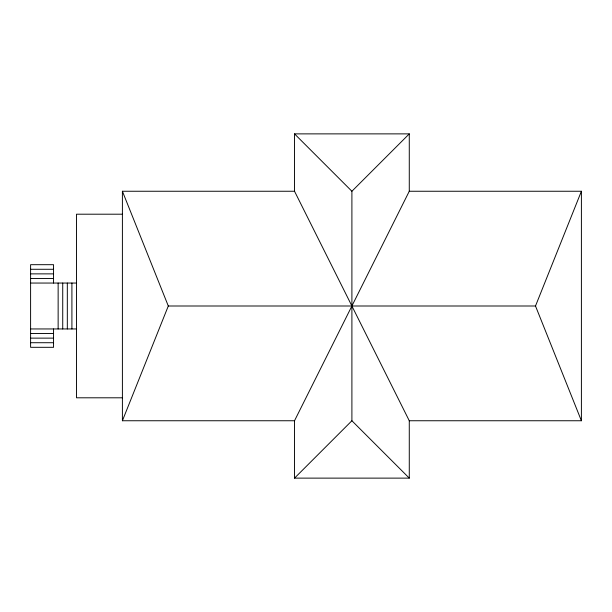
<?xml version="1.0" encoding="UTF-8"?>
<svg xmlns="http://www.w3.org/2000/svg" width="612" height="612" viewBox="0 0 612 612"><rect width="100%" height="100%" fill="white"/><g stroke="black" fill="none" stroke-linecap="round" stroke-linejoin="round"><path stroke-width="0.92" d="M294.525 420.75L122.4 420.75L168.3 306L122.4 191.25L294.525 191.25L409.275 420.75L409.275 478.125L294.525 478.125L294.525 420.75L409.275 191.25L409.275 133.875L294.525 133.875L294.525 191.25M409.275 420.75L581.4 420.75L535.5 306L581.4 191.25L409.275 191.25M294.525 478.125L351.9 420.75L351.9 191.25L409.275 133.875M122.4 214.2L76.5 214.2L76.5 397.8L122.4 397.8M30.6 269.28L53.55 269.28M30.6 273.87L53.55 273.87M30.6 278.46L53.55 278.46M30.6 283.05L76.5 283.05M168.3 306L535.5 306M30.6 328.95L76.5 328.95M30.6 333.54L53.55 333.54M30.6 338.13L53.55 338.13M30.6 342.72L53.55 342.72M294.525 133.875L351.9 191.25M351.9 420.75L409.275 478.125M581.4 191.25L581.4 420.75M122.4 191.25L122.4 420.75M71.91 283.05L71.91 328.95M67.32 283.05L67.32 328.95M62.73 283.05L62.73 328.95M58.14 283.05L58.14 328.95M53.55 283.05L53.55 264.69L30.6 264.69L30.6 347.31L53.55 347.31L53.55 328.95"/></g></svg>
